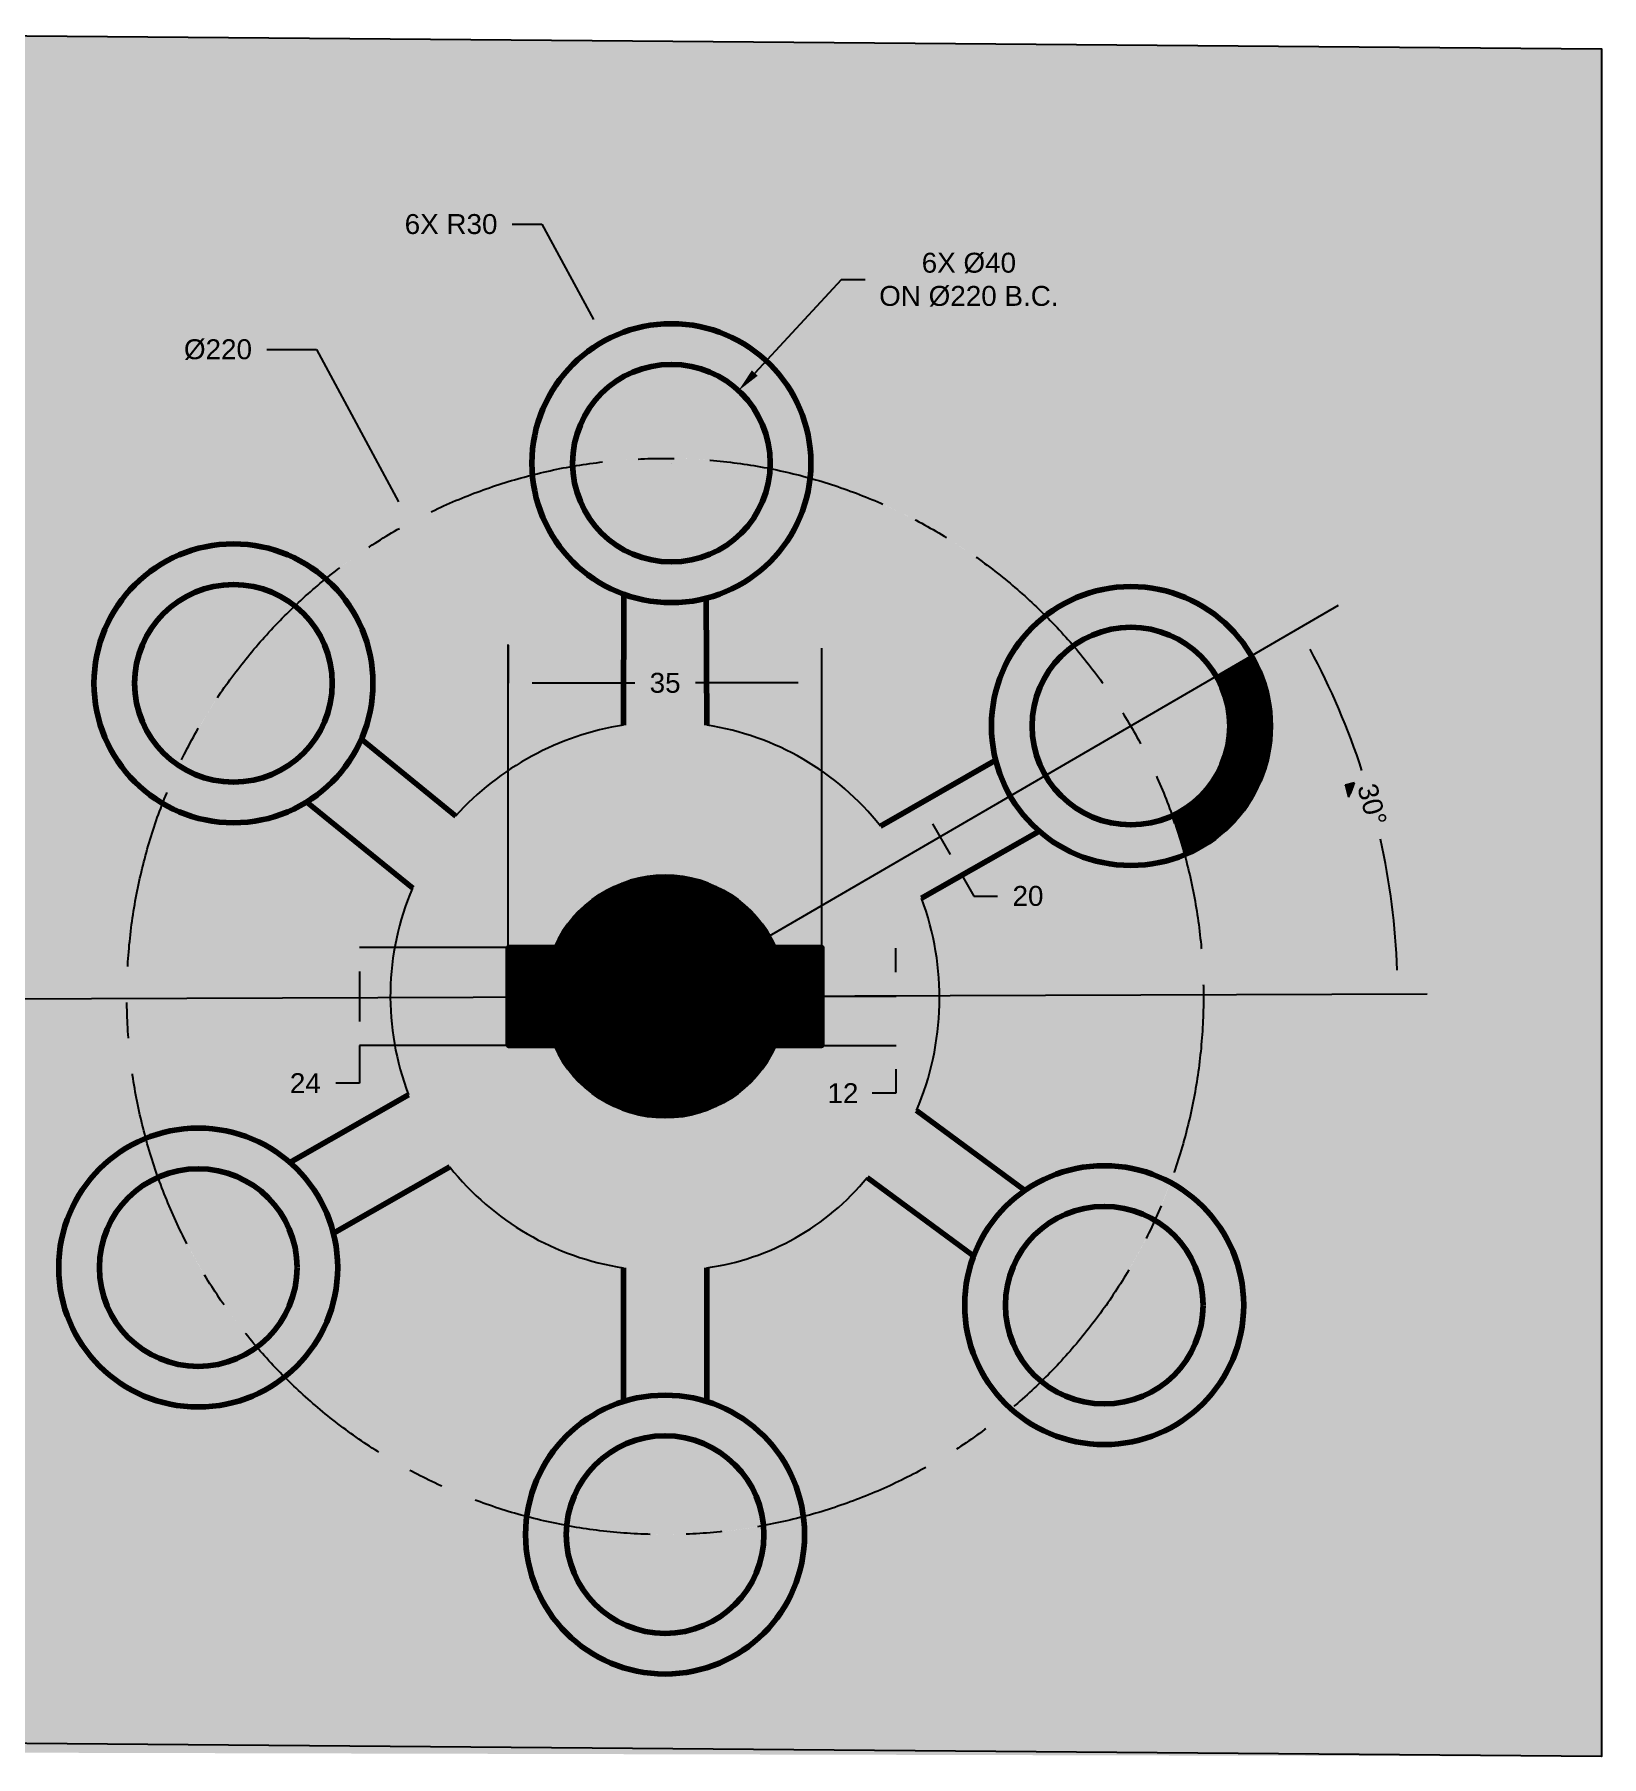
# Model space of a CAD drawing. Header units: millimetres. Extents: x -2117 to 13440, y -1591 to 7255.
# Drawn here: x 4439 to 6406, y 556 to 2718 of the extents above; entities that cross this region are included whole.
import ezdxf

# ---------------------------------------------------------------- set-up
doc = ezdxf.new("R2010")
doc.units = ezdxf.units.MM
doc.header["$LTSCALE"] = 90
doc.header["$MEASUREMENT"] = 0
doc.linetypes.add('CENTER', pattern=[2, 1.25, -0.25, 0.25, -0.25])
doc.styles.get("Standard").update_dxf_attribs({"font": 'arial.ttf'})
doc.dimstyles.get("Standard").update_dxf_attribs({"dimtxt": 25, "dimasz": 30, "dimexe": 0.18, "dimexo": 1, "dimgap": 20, "dimtad": 0, "dimtoh": 1, "dimdec": 3, "dimdsep": 46, "dimtxsty": 'Standard', "dimcen": 0.09, "dimadec": 0, "dimazin": 0, "dimtfac": 1, "dimtdec": 3, "dimtofl": 0, "dimtmove": 0, "dimatfit": 3, "dimfxl": 1, "dimtolj": 1, "dimtzin": 0, "dimarcsym": 0})
pattern_1 = [(45, (-338.3843075290788, 180.086569005809), (-0.08838834764831845, 0.08838834764831845), [])]

# ---------------------------------------------------------------- blocks, each defined once
blk = doc.blocks.new('*D33')
at = {"color": 0, "linetype": 'ByBlock', "lineweight": -2, "transparency": 16777216}
for p, q in [((5590.060410740794, 1775.547705005554), (5551.0691701784, 1753.329748331685)), ((5566.078096056113, 1727.353517966266), (5588.067283916568, 1688.763753559756)), ((5641.754666209857, 1684.827249462554), (5602.763425647462, 1662.609292788685)), ((5602.919817720872, 1662.698407991511), (5617.772351525176, 1636.633062423266)), ((5617.772351525176, 1636.633062423266), (5647.772351525176, 1636.633062423266))]:
    blk.add_line(p, q, dxfattribs=at)
at = {"color": 0, "linetype": 'ByBlock', "transparency": 16777216}
for points in [[(5570.422320317488, 1729.828940266983), (5561.73387179474, 1724.878095665549), (5551.22556225181, 1753.418863534511)], [(5592.411508177943, 1691.239175860473), (5583.723059655194, 1686.288331259038), (5602.919817720872, 1662.698407991511)]]:
    blk.add_solid(points, dxfattribs=at)
at = {"layer": 'Defpoints', "color": 0, "linetype": 'ByBlock', "transparency": 16777216}
for p in [(5590.929255593069, 1776.042789465697), (5642.623511062131, 1685.322333922697), (5602.919817720872, 1662.698407991511)]:
    blk.add_point(p, dxfattribs=at)
at = {"color": 0, "linetype": 'ByBlock', "lineweight": 211, "transparency": 16777216, "insert": (5685.848749888068, 1636.633062423266), "char_height": 25, "attachment_point": 5}
blk.add_mtext('\\A1;20', dxfattribs=at)
blk = doc.blocks.new('*D34')
at = {"color": 0, "linetype": 'ByBlock', "lineweight": -2, "ltscale": 98, "transparency": 16777216}
for p, q in [((5033.596661648839, 1951.572863481646), (5033.596661648839, 1903.962601711253)), ((5063.596661648839, 1904.142601711254), (5192.469757492951, 1904.142601711254)), ((5397.325118002822, 1904.142601711254), (5268.452022158709, 1904.142601711254)), ((5427.325118002822, 1891.082207631447), (5427.325118002822, 1904.322601711254))]:
    blk.add_line(p, q, dxfattribs=at)
at = {"color": 0, "linetype": 'ByBlock', "ltscale": 98, "transparency": 16777216}
for points in [[(5063.596661648839, 1909.142601711254), (5063.596661648839, 1899.142601711254), (5033.596661648839, 1904.142601711254)], [(5397.325118002822, 1909.142601711254), (5397.325118002822, 1899.142601711254), (5427.325118002822, 1904.142601711254)]]:
    blk.add_solid(points, dxfattribs=at)
at = {"layer": 'Defpoints', "color": 0, "linetype": 'ByBlock', "ltscale": 98, "transparency": 16777216}
for p in [(5033.596661648839, 1952.572863481646), (5427.325118002822, 1904.142601711254), (5427.325118002822, 1890.082207631447)]:
    blk.add_point(p, dxfattribs=at)
at = {"color": 0, "linetype": 'ByBlock', "ltscale": 98, "transparency": 16777216, "insert": (5230.46088982583, 1904.142601711254), "char_height": 25, "attachment_point": 5}
blk.add_mtext('\\A1;35', dxfattribs=at)
blk = doc.blocks.new('*D35')
at = {"color": 0, "linetype": 'ByBlock', "lineweight": -2, "ltscale": 98, "transparency": 16777216}
for p, q in [((5520.208046230015, 1541.153609388154), (5520.208046230015, 1571.153609388154)), ((5428.538347854435, 1511.153609388154), (5520.388046230015, 1511.153609388154)), ((5428.325118002824, 1449.167056485718), (5520.388046230015, 1449.167056485718)), ((5520.208046230015, 1419.167056485718), (5520.208046230015, 1389.167056485718)), ((5520.208046230015, 1389.167056485718), (5490.208046230015, 1389.167056485718))]:
    blk.add_line(p, q, dxfattribs=at)
at = {"color": 0, "linetype": 'ByBlock', "ltscale": 98, "transparency": 16777216}
for points in [[(5515.208046230015, 1541.153609388154), (5525.208046230015, 1541.153609388154), (5520.208046230015, 1511.153609388154)], [(5515.208046230015, 1419.167056485718), (5525.208046230015, 1419.167056485718), (5520.208046230015, 1449.167056485718)]]:
    blk.add_solid(points, dxfattribs=at)
at = {"layer": 'Defpoints', "color": 0, "linetype": 'ByBlock', "ltscale": 98, "transparency": 16777216}
for p in [(5427.538347854435, 1511.153609388154), (5427.325118002824, 1449.167056485718), (5520.208046230015, 1449.167056485718)]:
    blk.add_point(p, dxfattribs=at)
at = {"color": 0, "linetype": 'ByBlock', "ltscale": 98, "transparency": 16777216, "insert": (5453.606750186357, 1389.167056485717), "char_height": 25, "attachment_point": 5}
blk.add_mtext('\\A1;12', dxfattribs=at)
blk = doc.blocks.new('*D36')
at = {"color": 0, "linetype": 'ByBlock', "lineweight": -2, "ltscale": 98, "transparency": 16777216}
for p, q in [((5032.59666164884, 1571.938112447911), (4846.872697649375, 1571.938112447911)), ((4847.052697649376, 1541.938112447911), (4847.052697649376, 1479.167056485718)), ((5032.59666164884, 1449.167056485718), (4846.872697649375, 1449.167056485718)), ((4847.052697649376, 1449.167056485718), (4847.052697649376, 1401.718216103725)), ((4847.052697649376, 1401.718216103725), (4817.052697649376, 1401.718216103725))]:
    blk.add_line(p, q, dxfattribs=at)
at = {"color": 0, "linetype": 'ByBlock', "ltscale": 98, "transparency": 16777216}
for points in [[(4842.052697649376, 1541.938112447911), (4852.052697649376, 1541.938112447911), (4847.052697649376, 1571.938112447911)], [(4842.052697649376, 1479.167056485718), (4852.052697649376, 1479.167056485718), (4847.052697649376, 1449.167056485718)]]:
    blk.add_solid(points, dxfattribs=at)
at = {"layer": 'Defpoints', "color": 0, "linetype": 'ByBlock', "ltscale": 98, "transparency": 16777216}
for p in [(5033.59666164884, 1571.938112447911), (4847.052697649376, 1449.167056485718), (5033.59666164884, 1449.167056485718)]:
    blk.add_point(p, dxfattribs=at)
at = {"color": 0, "linetype": 'ByBlock', "ltscale": 98, "transparency": 16777216, "insert": (4778.984825889484, 1401.718216103723), "char_height": 25, "attachment_point": 5}
blk.add_mtext('\\A1;24', dxfattribs=at)
blk = doc.blocks.new('*D37')
at = {"color": 0, "lineweight": -2, "ltscale": 2, "transparency": 16777216}
for p, q in [((4730.524942905109, 2322.586583444111), (4792.943087516296, 2322.586583444111)), ((4792.943087516296, 2322.586583444111), (4895.856464547719, 2131.618413639925)), ((5230.460889825825, 1510.552584466829), (5230.640889825825, 1510.552584466829)), ((5230.550889825825, 1510.462584466829), (5230.550889825826, 1510.64258446683))]:
    blk.add_line(p, q, dxfattribs=at)
at = {"color": 0, "ltscale": 2, "transparency": 16777216}
blk.add_solid([(4900.258008121177, 2133.990419999729), (4891.45492097426, 2129.246407280122), (4910.08850270654, 2105.209152199176)], dxfattribs=at)
at = {"layer": 'Defpoints', "color": 0, "ltscale": 2, "transparency": 16777216}
for p in [(4910.08850270654, 2105.209152199176), (5230.550889825825, 1510.552584466829)]:
    blk.add_point(p, dxfattribs=at)
at = {"color": 0, "ltscale": 2, "transparency": 16777216, "insert": (4669.349977011521, 2322.586583444111), "char_height": 25, "attachment_point": 5}
blk.add_mtext('\\A1;%%C220', dxfattribs=at)
blk = doc.blocks.new('*D38')
at = {"color": 0, "lineweight": -2, "ltscale": 88, "transparency": 16777216}
for p, q in [((5038.625573024242, 2480.035273152185), (5075.822025957393, 2480.035273152185)), ((5075.822025957393, 2480.035273152185), (5140.700869234727, 2360.317600685109)), ((5238.30994580558, 2180.038399355218), (5238.489945805581, 2180.038399355218)), ((5238.399945805581, 2179.948399355217), (5238.399945805581, 2180.128399355218))]:
    blk.add_line(p, q, dxfattribs=at)
at = {"color": 0, "ltscale": 88, "transparency": 16777216}
blk.add_solid([(5145.096840410787, 2362.699918342193), (5136.304898058667, 2357.935283028026), (5154.994775177229, 2333.941773628751)], dxfattribs=at)
at = {"layer": 'Defpoints', "color": 0, "ltscale": 88, "transparency": 16777216}
for p in [(5154.994775177229, 2333.941773628751), (5238.39994580558, 2180.038399355217)]:
    blk.add_point(p, dxfattribs=at)
at = {"color": 0, "ltscale": 88, "transparency": 16777216, "insert": (4961.872503447163, 2480.035273152185), "char_height": 25, "attachment_point": 5}
blk.add_mtext('\\A1;6X R30', dxfattribs=at)
blk = doc.blocks.new('*D39')
at = {"color": 0, "lineweight": -2, "ltscale": 88, "transparency": 16777216}
for p, q in [((5451.470472330694, 2410.376588062887), (5342.992006154328, 2293.106809739486)), ((5481.470472330695, 2410.376588062888), (5451.470472330694, 2410.376588062887)), ((5238.309945805579, 2180.038399355217), (5238.489945805581, 2180.038399355218)), ((5238.399945805581, 2179.948399355217), (5238.399945805581, 2180.128399355217))]:
    blk.add_line(p, q, dxfattribs=at)
at = {"color": 0, "ltscale": 88, "transparency": 16777216}
blk.add_solid([(5339.321570136373, 2296.502085786894), (5346.662442172283, 2289.711533692079), (5322.620349869882, 2271.084193631757)], dxfattribs=at)
at = {"layer": 'Defpoints', "color": 0, "ltscale": 88, "transparency": 16777216}
for p in [(5322.620349869882, 2271.084193631757), (5238.399945805581, 2180.038399355218)]:
    blk.add_point(p, dxfattribs=at)
at = {"color": 0, "ltscale": 88, "transparency": 16777216, "insert": (5611.685342726329, 2410.376588062887), "char_height": 25, "attachment_point": 5}
blk.add_mtext('\\A1;6X %%C40\\PON %%C220 B.C.', dxfattribs=at)
blk = doc.blocks.new('*D40')
at = {"color": 0, "lineweight": -2, "ltscale": 88, "transparency": 16777216}
for start, end in [(17.96746448311339, 28.31291568011937), (2.070912082644288, 12.41636327965028)]:
    blk.add_arc((5230.550889825825, 1510.462584466829), 919.2630756365567, start, end, dxfattribs=at)
at = {"color": 0, "ltscale": 88, "transparency": 16777216}
for points in [[(6035.480377501889, 1944.013867742291), (6044.20551867116, 1948.899756768486), (6025.185281007941, 1972.632235763202)], [(6154.212582927248, 1543.7805344987), (6144.214548232493, 1543.582286566861), (6149.808309375389, 1513.687306448517)]]:
    blk.add_solid(points, dxfattribs=at)
at = {"layer": 'Defpoints', "color": 0, "ltscale": 88, "transparency": 16777216}
for p in [(6075.428784078662, 2001.854507731017), (6135.299945709458, 1673.170138398591), (6186.613365364549, 1513.816417261833), (4274.4884142871, 1507.108751671824), (5230.550889825825, 1510.462584466829)]:
    blk.add_point(p, dxfattribs=at)
at = {"color": 0, "ltscale": 88, "transparency": 16777216, "insert": (6117.688926863576, 1751.358216369088), "char_height": 25, "attachment_point": 5, "rotation": 285.1919138813818}
blk.add_mtext('\\A1;30°', dxfattribs=at)

msp = doc.modelspace()

# ---------------------------------------------------------------- hatches: boundary and pattern name
at = {"ltscale": 88}
h = msp.add_hatch(dxfattribs=at)
h.set_pattern_fill('ANSI31')
h.set_pattern_definition(pattern_1)
h.paths.add_polyline_path([(4226.256727662512, 2718.225728520574), (4226.256727662512, 574.3202571275981), (6405.642215748889, 556.4130036242843), (6405.642215748889, 2700.31847501726)])
h.paths.add_polyline_path([(5413.450427382534, 2180.038399355218, -0.02708186938420579), (5412.42483742053, 2161.117294769907, -0.1287541126527184), (5707.923180723718, 1988.494286966523, -0.6232225882263537), (5990.090334667461, 1850.043250128986, -0.3030106807688732), (5882.227785014607, 1688.400270373952, -0.06670367660401251), (5906.060012714191, 1510.552584466829, -0.08840538088840501), (5864.476944737447, 1277.206635263513, -0.2759451078889208), (5956.55508593475, 1123.069482596653, -0.6490565489168858), (5664.50152896183, 992.8659824585661, -0.1099136323687757), (5404.038780871942, 857.7015089788742, -0.03246173711817422), (5405.511371402784, 835.0434675739416, -1), (5055.410408248877, 835.0434675739416, -0.03252842388150898), (5056.889042532509, 857.7477607253973, -0.1320804156536025), (4752.948520501664, 1032.840796961687, -0.6264784821636916), (4469.489278890467, 1170.282464035981, -0.3056421512963589), (4578.912135885116, 1332.565198767704, -0.06675750925416817), (4555.041766937459, 1510.552584466829, -0.09196226553565241), (4599.981005462661, 1752.821435208386, -0.2656528140237448), (4513.752501822312, 1903.663496105712, -0.6459424965643314), (4804.658825772515, 2034.88885527195, -0.1086771447646263), (5063.979286539543, 2165.202472639161, -0.02121669948560816), (5063.349464228627, 2180.038399355218, -1)], flags=16)
h.paths.add_polyline_path([(5362.425802449261, 2180.038399355218, -1), (5114.3740891619, 2180.038399355218, -1)], flags=0)
h.paths.add_polyline_path([(5707.670169350187, 1787.961335454079, -0.1318158828785517), (5691.013996446827, 1850.043250128986, -1), (5939.065709734188, 1850.043250128986, -0.7670718623539647), (5707.670169350187, 1787.961335454079), (5427.325118002822, 1624.909023520878), (5427.325118002822, 1571.93811244791), (5427.325118002822, 1449.167056485718), (5367.325118002811, 1449.167056485718, -0.6474626218934533), (5093.596661648849, 1449.167056485718), (5033.596661648839, 1449.167056485718), (5033.596661648839, 1571.93811244791), (5093.596661648837, 1571.93811244791, -0.6110451725371496), (5360.186525742882, 1585.860348913244)], flags=0)
h.paths.add_polyline_path([(4812.828840042946, 1903.663496105712, -1), (4564.777126755585, 1903.663496105712, -1)], flags=0)
h.paths.add_polyline_path([(5905.530461001477, 1123.069482596653, -1), (5657.478747714116, 1123.069482596653, -1)], flags=0)
h.paths.add_polyline_path([(4768.565617111101, 1170.282464035981, -1), (4520.51390382374, 1170.282464035981, -1)], flags=0)
h.paths.add_polyline_path([(5354.486746469511, 835.0434675739416, -1), (5106.43503318215, 835.0434675739416, -1)], flags=0)
h.paths.add_polyline_path([(5660.499159165011, 1610.695136093116), (5711.846362439227, 1610.695136093116), (5711.846362439227, 1662.212871427359), (5660.499159165011, 1662.212871427359)], flags=8)
h.paths.add_polyline_path([(5204.753181776717, 1878.213201984105), (5256.100385050932, 1878.213201984105), (5256.100385050932, 1929.730937318348), (5204.753181776717, 1929.730937318348)], flags=8)
h.paths.add_polyline_path([(5426.952589204092, 1363.015965080532), (5478.299792478308, 1363.015965080532), (5478.299792478308, 1414.533700414775), (5426.952589204092, 1414.533700414775)], flags=8)
h.paths.add_polyline_path([(4753.643761769428, 1375.567124698539), (4804.990965043644, 1375.567124698539), (4804.990965043644, 1427.084860032782), (4753.643761769428, 1427.084860032782)], flags=8)
h.paths.add_polyline_path([(4620.509595019707, 2296.938561616007), (4718.446157093377, 2296.938561616007), (4718.446157093377, 2348.456296950249), (4620.509595019707, 2348.456296950249)], flags=24)
h.paths.add_polyline_path([(4897.556337007873, 2454.105873425036), (5026.546787212511, 2454.105873425036), (5026.546787212511, 2505.623608759279), (4897.556337007873, 2505.623608759279)], flags=24)
h.paths.add_polyline_path([(5493.532204936424, 2363.434796339376), (5731.185683790449, 2363.434796339376), (5731.185683790449, 2457.540071464433), (5493.532204936424, 2457.540071464433)], flags=24)
h.paths.add_polyline_path([(6084.219554981953, 1775.667553500354), (6101.335225652108, 1712.636263306322), (6151.052595802544, 1726.136639571215), (6133.936925132388, 1789.167929765246)], flags=24)
h = msp.add_hatch(dxfattribs=at)
h.set_pattern_fill('ANSI31')
h.set_pattern_definition([(45, (-222.6037214541429, 167.5106202670031), (-0.08838834764831845, 0.08838834764831845), [])])
h.paths.add_polyline_path([(4226.256727662512, 2705.649779781768), (4226.256727662512, 561.7443083887922), (6405.642215748889, 556.4130036242841), (6405.642215748889, 2700.31847501726)])
edge = h.paths.add_edge_path(flags=16)
edge.add_arc((5354.180531880518, 2167.462450616418), 175.0504815769518, 353.79480945469254, 359.99999999999807, ccw=False)
edge.add_arc((5346.331475900759, 1497.976635728023), 675.5091228883662, 45.03415094717627, 74.38096389255747, ccw=False)
edge.add_arc((5930.820439165444, 1837.46730139018), 175.050481576954, 0, 127.7283709673352, ccw=False)
edge.add_arc((5930.820439165444, 1837.46730139018), 175.0504815769536, 292.57052381788844, 359.99999999999994, ccw=False)
edge.add_arc((5346.331475900762, 1497.976635728023), 675.5091228883648, 0, 15.264743838047082, ccw=False)
edge.add_arc((5346.331475900761, 1497.976635728024), 675.5091228883657, 339.7915164241227, 359.99999999999994, ccw=False)
edge.add_arc((5897.285190432733, 1110.493533857847), 175.0504815769535, 0, 61.706330170724016, ccw=False)
edge.add_arc((5897.285190432733, 1110.493533857848), 175.0504815769536, 228.0565974630708, 359.99999999999955, ccw=False)
edge.add_arc((5346.331475900762, 1497.976635728025), 675.5091228883664, 284.88177479379686, 309.97141120967154, ccw=False)
edge.add_arc((5346.241475900765, 822.4675188351342), 175.0504815769546, 5.115907697472721e-13, 7.437070557128493, ccw=False)
edge.add_arc((5346.241475900766, 822.4675188351357), 175.0504815769536, -180, 0, ccw=False)
edge.add_arc((5346.241475900767, 822.4675188351191), 175.0504815769546, 172.5476620837848, 179.9999999999946, ccw=False)
edge.add_arc((5346.33147590076, 1497.976635728025), 675.5091228883665, 225.006562448489, 255.1029578471214, ccw=False)
edge.add_arc((4760.320346542357, 1157.706515297175), 175.0504815769532, 179.9999999999999, 308.2650334293339, ccw=False)
edge.add_arc((4760.320346542358, 1157.706515297172), 175.0504815769546, 112.01855569667379, 179.9999999999991, ccw=False)
edge.add_arc((5346.33147590076, 1497.976635728024), 675.5091228883648, 180.0000000000001, 195.2770266775193, ccw=False)
edge.add_arc((5346.331475900761, 1497.976635728023), 675.5091228883657, 158.9829157827402, 180, ccw=False)
edge.add_arc((4804.583569474202, 1891.087547366905), 175.0504815769536, 179.9999999999999, 239.50868234885968, ccw=False)
edge.add_arc((4804.583569474202, 1891.087547366905), 175.0504815769536, 48.5594584598324, 179.9999999999999, ccw=False)
edge.add_arc((5346.331475900762, 1497.976635728023), 675.5091228883662, 104.27562548519461, 129.085225025952, ccw=False)
edge.add_arc((5354.180531880517, 2167.462450616412), 175.0504815769546, 180.0000000000001, 184.8617799230576, ccw=False)
edge.add_arc((5354.180531880516, 2167.462450616412), 175.0504815769536, 0, 180, ccw=False)
edge = h.paths.add_edge_path(flags=0)
edge.add_arc((5354.180531880516, 2167.462450616412), 124.0258566436805, 0, 360)
edge = h.paths.add_edge_path(flags=0)
edge.add_arc((5930.820439165444, 1837.467301390179), 124.0258566436805, 179.9999999999996, 209.9803990483005, ccw=False)
edge.add_arc((5930.820439165444, 1837.46730139018), 124.0258566436805, 0, 180, ccw=False)
edge.add_arc((5930.820439165444, 1837.46730139018), 124.0258566436805, -150.01960095169932, 1.1368683772161603e-13, ccw=False)
edge.add_line((5823.389688177842, 1775.491121623766), (5543.105704077758, 1612.474969092997))
edge.add_line((5543.105704077758, 1612.474969092997), (5543.105704077758, 1559.362163709104))
edge.add_line((5543.105704077758, 1559.362163709104), (5543.105704077758, 1436.591107746912))
edge.add_line((5543.105704077758, 1436.591107746912), (5483.105704077747, 1436.591107746912))
edge.add_arc((5346.241475900766, 1497.976635728021), 150.0000000000004, 204.1569041253859, 335.84309587461416, ccw=False)
edge.add_line((5209.377247723785, 1436.591107746912), (5149.377247723774, 1436.591107746912))
edge.add_line((5149.377247723774, 1436.591107746912), (5149.377247723774, 1559.362163709104))
edge.add_line((5149.377247723774, 1559.362163709104), (5209.377247723774, 1559.362163709104))
edge.add_arc((5346.241475900766, 1497.976635728021), 150, 30.182739002368123, 155.8430958746247, ccw=False)
edge.add_line((5475.905421372462, 1573.390568424261), (5823.389688177842, 1775.491121623766))
edge = h.paths.add_edge_path(flags=0)
edge.add_arc((4804.583569474202, 1891.087547366906), 124.0258566436805, 0, 360)
edge = h.paths.add_edge_path(flags=0)
edge.add_arc((4760.320346542357, 1157.706515297175), 124.0258566436805, 0, 360)
edge = h.paths.add_edge_path(flags=0)
edge.add_arc((5897.285190432733, 1110.493533857847), 124.0258566436805, 0, 360)
edge = h.paths.add_edge_path(flags=0)
edge.add_arc((5346.241475900766, 822.4675188351357), 124.0258566436805, 0, 360)
edge = h.paths.add_edge_path(flags=0)
edge.add_arc((5346.33147590076, 1497.976635728025), 675.5091228883641, 78.75903318990143, 99.89755618785053)
edge.add_arc((5354.180531880516, 2167.462450616422), 124.0258566436813, 181.8622950355973, 356.7942943421546)
h = msp.add_hatch(dxfattribs=at)
h.set_pattern_fill('ANSI31')
h.set_pattern_definition(pattern_1)
h.paths.add_polyline_path([(5427.325118002822, 1511.007789359321), (5033.596661648839, 1509.62660408845), (5033.596661648839, 1449.167056485718), (5093.596661648849, 1449.167056485718, 0.6474626218934526), (5367.325118002811, 1449.167056485718), (5427.325118002822, 1449.167056485718)], flags=0)
h.paths.add_polyline_path([(5360.124835297526, 1585.966517163067, 0.6107641460022217), (5093.596661648839, 1571.93811244791), (5033.596661648839, 1571.93811244791), (5033.596661648839, 1509.62660408845), (5230.053716938985, 1510.315768376036)], flags=16)
h.paths.add_polyline_path([(5427.325118002822, 1571.93811244791), (5367.325118002822, 1571.93811244791, 0.02629872511542621), (5360.124835297526, 1585.966517163067), (5230.053716938985, 1510.315768376036), (5427.325118002822, 1511.007789359321)], flags=0)
h.paths.add_polyline_path([(5882.227785014607, 1688.400270373952, -0.5349068350075616), (5639.989371513554, 1850.043250128986, -0.2321169102170633), (5707.923180723717, 1988.494286966523, 0.6679631196303386), (4555.041766937459, 1510.552584466829, 1), (5906.060012714191, 1510.552584466829, 0.06670367660401247)])
h.paths.add_polyline_path([(5427.325118002822, 1571.93811244791), (5427.325118002822, 1449.167056485718), (5367.325118002811, 1449.167056485718, -0.6474626218934528), (5093.596661648849, 1449.167056485718), (5033.596661648839, 1449.167056485718), (5033.596661648839, 1571.93811244791), (5093.596661648839, 1571.93811244791, -0.6474626218935828), (5367.325118002822, 1571.93811244791)], flags=16)
h.paths.add_polyline_path([(5814.455993309726, 1850.210361105114), (5707.609102102906, 1788.067070362572, 0.3874221157055437), (5866.847053201887, 1737.35595211888, 0.0461457043720792)], flags=17)
h.paths.add_polyline_path([(5922.030190527388, 1912.776660775477, 0.4411752432300544), (5742.826386194937, 1950.877908432176, -0.0458210031036113), (5814.455993309726, 1850.210361105114)], flags=17)
h.paths.add_polyline_path([(5922.030190527388, 1912.776660775477), (5814.455993309726, 1850.210361105114, -0.04614570437207927), (5866.847053201887, 1737.35595211888, 0.2929402311568671), (5939.065709734188, 1850.043250128986, 0.1333622235945145)], flags=17)
h.paths.add_polyline_path([(5742.826386194938, 1950.877908432177, 0.241885659360955), (5691.013996446827, 1850.043250128986, 0.1315654909241613), (5707.609102102906, 1788.067070362572), (5814.455993309726, 1850.210361105114, 0.04582100310361144)], flags=17)
h.paths.add_polyline_path([(5427.325118002822, 1511.007789359321), (5230.053716938985, 1510.315768376036), (5033.596661648839, 1509.62660408845), (5033.596661648839, 1449.167056485718), (5093.596661648849, 1449.167056485718, 0.6474626218934528), (5367.325118002811, 1449.167056485718), (5427.325118002822, 1449.167056485718)], flags=0)
h.paths.add_polyline_path([(5905.530461001477, 1123.069482596653, 0.2645030721234461), (5844.894947868161, 1229.671909707094, -0.09231355856938506), (5702.61520484133, 1027.367467152201, 0.6340046709702643)], flags=17)
h.paths.add_polyline_path([(5956.55508593475, 1123.069482596653, 0.2759451078889208), (5864.476944737447, 1277.206635263513, -0.01903334252229668), (5844.894947868162, 1229.671909707094, -0.2645030721234455), (5905.530461001477, 1123.069482596653, -0.6340046709702626), (5702.615204841331, 1027.367467152201, -0.01903334252229674), (5664.50152896183, 992.8659824585654, 0.6490565489168909)])
h.paths.add_polyline_path([(5405.511371402784, 835.0434675739416, 0.03246173711817377), (5404.038780871942, 857.7015089788739, -0.01900398838400884), (5353.964538669895, 846.4128052152005, -0.02295352128340636), (5354.486746469511, 835.0434675739416, -1), (5106.43503318215, 835.0434675739416, -0.02302017290423975), (5106.960274904688, 846.4457142954504, -0.01900398838400963), (5056.889042532509, 857.747760725397, 0.03252842388150861), (5055.410408248877, 835.0434675739416, 1)])
h.paths.add_polyline_path([(5354.486746469511, 835.0434675739416, 0.02295352128340641), (5353.964538669894, 846.4128052152005, -0.09219105782082525), (5106.960274904686, 846.4457142954507, 0.02302017290424005), (5106.43503318215, 835.0434675739416, 1)], flags=17)
h.paths.add_polyline_path([(4594.283057033876, 1283.669751137277, 0.2966673728613045), (4520.51390382374, 1170.282464035981, 0.615079050977122), (4718.102814375792, 1070.428119033508, -0.09203125287639694)], flags=17)
h.paths.add_polyline_path([(4752.948520501664, 1032.840796961688, -0.01897569358307494), (4718.102814375792, 1070.428119033508, -0.6150790509771237), (4520.51390382374, 1170.282464035981, -0.2966673728613055), (4594.283057033876, 1283.669751137277, -0.01897569358307523), (4578.912135885115, 1332.565198767706, 0.3056421512963606), (4469.489278890467, 1170.282464035981, 0.6264784821636892)])
h.paths.add_polyline_path([(4765.867991524144, 2000.840641767186, 0.6273942519832073), (4564.777126755585, 1903.663496105712, 0.251571556449993), (4620.319351069214, 1800.259409053597, -0.09250266980053175)], flags=17)
h.paths.add_polyline_path([(4564.777126755585, 1903.663496105712, -0.6273942519832109), (4765.867991524144, 2000.840641767186, -0.01910888036484532), (4804.658825772515, 2034.88885527195, 0.645942496564332), (4513.752501822312, 1903.663496105712, 0.2656528140237441), (4599.981005462661, 1752.821435208386, -0.01910888036484527), (4620.319351069214, 1800.259409053597, -0.2515715564499933)])
h.paths.add_polyline_path([(5114.3740891619, 2180.038399355218, 0.008125973853189144), (5114.439597368678, 2176.007874376932, -0.09249664946376786), (5362.231726836599, 2173.102757864701, 0.01398844194083322), (5362.425802449261, 2180.038399355218, 1)], flags=17)
h.paths.add_polyline_path([(5362.425802449261, 2180.038399355218, -0.01398844194083367), (5362.231726836599, 2173.102757864701, -0.01910525506211776), (5412.424837420531, 2161.117294769906, 0.02708186938420673), (5413.450427382534, 2180.038399355218, 1), (5063.349464228627, 2180.038399355218, 0.02121669948560904), (5063.979286539543, 2165.20247263916, -0.01910525506211795), (5114.439597368678, 2176.007874376932, -0.008125973853189345), (5114.3740891619, 2180.038399355218, -1)])
h.paths.add_polyline_path([(5990.090334667461, 1850.043250128986, 0.1331003100343229), (5966.137413298229, 1938.429891651319), (5922.030190527388, 1912.776660775477, -0.1333622235945151), (5939.065709734188, 1850.043250128986, -0.2929402311568673), (5866.847053201887, 1737.35595211888, -0.01899807298105692), (5882.227785014607, 1688.400270373952, 0.3030106807688735)], flags=17)
h.paths.add_polyline_path([(5707.923180723717, 1988.494286966523, -0.01899807298105692), (5742.826386194937, 1950.877908432176, -0.4411752432300551), (5922.030190527388, 1912.776660775477, -0.1333622235945147), (5939.065709734188, 1850.043250128986, -0.2929402311568665), (5866.847053201887, 1737.35595211888, -0.01899807298105701), (5882.227785014607, 1688.400270373952, 0.3030106807688735), (5990.090334667461, 1850.043250128986, 0.6232225882263537)])
h.paths.add_polyline_path([(5742.826386194937, 1950.877908432176, 0.018998072981057), (5707.923180723717, 1988.494286966523, 0.2321169102170634), (5639.989371513554, 1850.043250128986, 0.1318272998399675), (5663.501879332065, 1762.413839486731), (5707.609102102906, 1788.067070362572, -0.131565490924161), (5691.013996446827, 1850.043250128986, -0.2418856593609531)], flags=17)
h.paths.add_polyline_path([(5866.847053201887, 1737.35595211888, -0.3874221157055432), (5707.609102102906, 1788.067070362572), (5663.501879332065, 1762.413839486731, 0.3765285056967028), (5882.227785014606, 1688.400270373952, 0.01899807298105701)], flags=17)
h = msp.add_hatch(dxfattribs=at)
h.set_pattern_fill('ANSI31')
h.set_pattern_definition(pattern_1)
h.paths.add_polyline_path([(5882.227785014607, 1688.400270373952, 0.3030106807688732), (5990.090334667461, 1850.043250128986, 0.1329235869277802), (5966.198770502718, 1938.324917461972), (5922.091685001608, 1912.67166541052, -0.133112601623317), (5939.065709734188, 1850.043250128986, -0.292940231156867), (5866.847053201888, 1737.35595211888, -0.01899807298105687)])
h = msp.add_hatch(dxfattribs=at)
h.set_pattern_fill('ANSI31')
h.set_pattern_definition(pattern_1)
h.paths.add_polyline_path([(5966.198770502718, 1938.324917461972), (5922.091685001608, 1912.67166541052, -0.133112601623317), (5939.065709734188, 1850.043250128986, -0.2929402311568681), (5866.847053201888, 1737.355952118879, -0.01899807298105655), (5882.227785014607, 1688.400270373952, 0.3030106807688734), (5990.090334667461, 1850.043250128986, 0.1329235869277802)])
h = msp.add_hatch(dxfattribs=at)
h.set_pattern_fill('ANSI31')
h.set_pattern_definition(pattern_1)
h.paths.add_polyline_path([(6088.195530088196, 1761.013904054762, 0.03810076310378211), (6095.673506847547, 1778.745540816876), (6084.193054276893, 1775.646875138611)])
h = msp.add_hatch(dxfattribs=at)
h.set_pattern_fill('ANSI31')
h.set_pattern_definition(pattern_1)
h.paths.add_polyline_path([(5230.640889825825, 1510.552584466829), (5360.108793603419, 1585.994091915161, 0.6106911454610061), (5093.596661648839, 1571.93811244791), (5033.596661648839, 1571.93811244791), (5033.596661648839, 1496.644501215853), (5427.325118002822, 1498.025686486724), (5427.325118002822, 1511.00804419446)])
h = msp.add_hatch(dxfattribs=at)
h.set_pattern_fill('ANSI31')
h.set_pattern_definition(pattern_1)
h.paths.add_polyline_path([(5427.325118002822, 1571.93811244791), (5367.325118002822, 1571.93811244791), (5360.110247362619, 1585.994939026933), (5230.640889825825, 1510.552584466829), (5427.538856755623, 1511.008539147182)])
h.paths.add_polyline_path([(5427.325118002822, 1571.93811244791), (5367.325118002822, 1571.93811244791), (5360.110247362619, 1585.994939026933), (5230.640889825825, 1510.552584466829), (5427.325118002822, 1511.00804419446)], flags=17)
h = msp.add_hatch(dxfattribs=at)
h.set_pattern_fill('ANSI31')
h.set_pattern_definition(pattern_1)
h.paths.add_polyline_path([(5427.325118002822, 1571.93811244791), (5367.325118002822, 1571.93811244791), (5360.110247362619, 1585.994939026933), (5230.640889825825, 1510.552584466829), (5427.538856755623, 1511.008539147182)])
h = msp.add_hatch(dxfattribs=at)
h.set_pattern_fill('ANSI31')
h.set_pattern_definition(pattern_1)
h.paths.add_polyline_path([(5033.596661648839, 1509.771676114628), (5033.596661648839, 1449.167056485718), (5093.596661648849, 1449.167056485718, 0.6474626218934533), (5367.325118002811, 1449.167056485718), (5427.325118002822, 1449.167056485718), (5427.325118002822, 1511.152861385499)])

# ---------------------------------------------------------------- linework, layer by layer
at = {"color": 5, "linetype": 'ByBlock', "lineweight": 211}
for p, q in [((5178.253378147849, 1851.203106505663), (5178.486681127675, 2015.560218990895)), ((5282.66840150383, 1851.20310650566), (5282.044341465764, 2010.516017860087))]:
    msp.add_line(p, q, dxfattribs=at)
at = {"color": 18, "ltscale": 88, "true_color": 0x000000}
for p, q in [((5230.550889825825, 1510.462584466829), (6075.428784078662, 2001.854507731017)), ((5360.124835297526, 1585.966517163067), (5367.325118002822, 1571.93811244791)), ((5367.325118002822, 1571.93811244791), (5427.325118002822, 1571.93811244791)), ((5427.325118002822, 1571.93811244791), (5427.538856755623, 1511.008539147182)), ((4274.4884142871, 1507.108751671824), (6186.613365364549, 1513.816417261833))]:
    msp.add_line(p, q, dxfattribs=at)
at = {"color": 18, "linetype": 'ByBlock', "ltscale": 98, "true_color": 0x000000}
for p, q in [((5033.596661648839, 1571.93811244791), (5033.596661648839, 1952.572863481646)), ((5427.325118002822, 1571.93811244791), (5427.325118002822, 1947.886065455043))]:
    msp.add_line(p, q, dxfattribs=at)
at = {"color": 7, "ltscale": 88, "true_color": 0xffffff}
for p, q in [((6095.673506847546, 1778.745540816875), (6084.193054276893, 1775.646875138611)), ((6084.193054276893, 1775.646875138611), (6088.195530088196, 1761.013904054762))]:
    msp.add_line(p, q, dxfattribs=at)
msp.add_lwpolyline([(4226.256727662512, 2718.225728520574), (6405.642215748889, 2700.31847501726), (6405.642215748889, 556.4130036242841), (4226.256727662512, 574.3202571275979)], close=True, dxfattribs=at)
at = {"color": 5, "linetype": 'ByBlock', "lineweight": 211}
for points in [[(4849.859846391896, 1833.10671169052), (4967.869363374322, 1736.847422246568)], [(5500.586214589473, 1724.563592039509), (5646.839780118519, 1807.901678631636)], [(4913.70023427831, 1646.317124680939), (4780.706069130732, 1754.647717206735)], [(5698.534035587581, 1717.181223088636), (5552.280470058535, 1633.843136496509)], [(5093.596661648849, 1449.167056485718), (5033.596661648839, 1449.167056485718), (5033.596661648839, 1571.93811244791), (5093.596661648839, 1571.93811244791)], [(5367.325118002822, 1571.93811244791), (5427.325118002822, 1571.93811244791), (5427.325118002822, 1449.167056485718), (5367.325118002811, 1449.167056485718)], [(4759.53199782101, 1302.265252492428), (4908.641309593125, 1387.262032437145)], [(5545.858449446996, 1367.264508343238), (5681.319095464846, 1267.490669330484)], [(4960.335565062186, 1296.541576894145), (4814.225964678082, 1213.285524402671)], [(5616.209567222078, 1185.76608256437), (5483.935354113361, 1283.19294735659)], [(5178.253378147849, 1002.12741900171), (5178.253378147849, 1169.90206242799)], [(5282.66840150383, 1169.902062427993), (5282.66840150383, 1002.127419001704)]]:
    msp.add_lwpolyline(points, dxfattribs=at)
for centre, radius in [((5238.399945805581, 2180.038399355218), 175.0504815769537), ((5238.399945805581, 2180.038399355218), 124.0258566436809), ((4688.802983399266, 1903.663496105712), 175.0504815769537), ((4688.802983399266, 1903.663496105712), 124.0258566436809), ((5815.039853090508, 1850.043250128986), 175.0504815769537), ((5815.039853090508, 1850.043250128986), 124.0258566436809), ((4644.539760467421, 1170.282464035981), 175.0504815769537), ((5781.504604357797, 1123.069482596653), 175.0504815769537), ((4644.539760467421, 1170.282464035981), 124.0258566436809), ((5781.504604357797, 1123.069482596653), 124.0258566436809), ((5230.46088982583, 835.0434675739416), 175.0504815769537), ((5230.46088982583, 835.0434675739416), 124.0258566436809)]:
    msp.add_circle(centre, radius, dxfattribs=at)
at = {"color": 18, "linetype": 'CENTER', "ltscale": 2, "true_color": 0x000000}
msp.add_circle((5230.550889825825, 1510.552584466829), 675.5091228883655, dxfattribs=at)
at = {"color": 5, "linetype": 'ByBlock', "lineweight": -2}
for centre, radius, start, end in [((5234.387725287715, 1496.14324671132), 359.4698443068582, 98.9840038044706, 137.9331773675177), ((5230.46088982583, 1510.552584466826), 344.6279188355729, 38.38857511567603, 81.28674477275952), ((5229.213043950488, 1510.936488704366), 343.6009429583688, 156.7730647215762, 201.0962847890943), ((5216.575919734015, 1508.563768235846), 358.3189434294244, 336.7752225032182, 20.46473988214167), ((5230.46088982583, 1510.552584466826), 344.6279188355729, 218.3885751156756, 261.2867447727626), ((5238.933897199899, 1483.024480333141), 316.1619133631953, 277.9511903662131, 320.7981433379131)]:
    msp.add_arc(centre, radius, start, end, dxfattribs=at)
at = {"color": 7, "ltscale": 88, "true_color": 0xffffff}
for centre, radius, start, end in [((5975.756423415249, 1818.875599489057), 126.4536615046856, 332.7694355561833, 341.4972655738461), ((5268.447563267942, 1523.399210651361), 635.4942103201515, 18.75696014661415, 19.67438478136956)]:
    msp.add_arc(centre, radius, start, end, dxfattribs=at)
at = {"color": 5, "linetype": 'ByBlock', "lineweight": 211}
for centre, radius, start, end in [((5230.46088982583, 1510.552584466829), 150.0000000000003, 24.15690412537554, 155.8430958746245), ((5230.46088982583, 1510.552584466826), 150, 204.1569041253857, 335.8430958746142)]:
    msp.add_arc(centre, radius, start, end, dxfattribs=at)

# ---------------------------------------------------------------- dimensions: what is measured, and where the dimension line sits
at = {"color": 18, "ltscale": 88, "true_color": 0x000000}
for center, mpoint, text, picture, middle in [((5238.39994580558, 2180.038399355217), (5154.994775177229, 2333.941773628751), '6X R30', '*D38', (4961.872503447163, 2480.035273152185)), ((5238.399945805581, 2180.038399355218), (5322.620349869882, 2271.084193631757), '6X %%C40\\PON %%C220 B.C.', '*D39', (5611.685342726329, 2410.376588062887))]:
    dim = msp.add_radius_dim(center=center, mpoint=mpoint, text=text, dimstyle='Standard', dxfattribs=at)
    dim.commit()
    dim.dimension.update_dxf_attribs({"geometry": picture, "text_midpoint": middle, "dimtype": 164})
at = {"color": 18, "ltscale": 2, "true_color": 0x000000}
dim = msp.add_radius_dim(center=(5230.550889825825, 1510.552584466829), mpoint=(4910.08850270654, 2105.209152199176), text='%%C220', dimstyle='Standard', dxfattribs=at)
dim.commit()
dim.dimension.update_dxf_attribs({"geometry": '*D37', "text_midpoint": (4669.349977011521, 2322.586583444111), "dimtype": 164})
at = {"color": 18, "ltscale": 88, "true_color": 0x000000}
dim = msp.add_angular_dim_2l(base=(6135.299945709458, 1673.170138398591), line1=((4274.4884142871, 1507.108751671824), (6186.613365364549, 1513.816417261833)), line2=((5230.550889825825, 1510.462584466829), (6075.428784078662, 2001.854507731017)), dimstyle='Standard', dxfattribs=at)
dim.commit()
dim.dimension.update_dxf_attribs({"geometry": '*D40', "text_midpoint": (6117.688926863576, 1751.358216369087)})
at = {"color": 18, "linetype": 'ByBlock', "ltscale": 98, "true_color": 0x000000}
dim = msp.add_linear_dim(base=(5427.325118002822, 1904.142601711254), p1=(5033.596661648839, 1952.572863481646), p2=(5427.325118002822, 1890.082207631447), text='35', dimstyle='Standard', override={"dimdec": 0}, dxfattribs=at)
dim.commit()
dim.dimension.update_dxf_attribs({"geometry": '*D34', "text_midpoint": (5230.46088982583, 1904.142601711254)})
at = {"color": 18, "linetype": 'ByBlock', "lineweight": 211, "true_color": 0x000000}
dim = msp.add_aligned_dim(p1=(5590.929255593068, 1776.042789465697), p2=(5642.62351106213, 1685.322333922697), distance=-45.69710373181726, text='20', dimstyle='Standard', dxfattribs=at)
dim.commit()
dim.dimension.update_dxf_attribs({"geometry": '*D33', "text_midpoint": (5685.848749888068, 1636.633062423266)})
at = {"color": 18, "linetype": 'ByBlock', "ltscale": 98, "true_color": 0x000000}
dim = msp.add_linear_dim(base=(4847.052697649376, 1449.167056485718), p1=(5033.596661648839, 1571.93811244791), p2=(5033.596661648839, 1449.167056485718), angle=90, text='24', dimstyle='Standard', dxfattribs=at)
dim.commit()
dim.dimension.update_dxf_attribs({"geometry": '*D36', "text_midpoint": (4778.984825889484, 1401.718216103723), "dimtype": 160})
dim = msp.add_linear_dim(base=(5520.208046230015, 1449.167056485718), p1=(5427.538347854433, 1511.153609388153), p2=(5427.325118002822, 1449.167056485718), angle=90, text='12', dimstyle='Standard', dxfattribs=at)
dim.commit()
dim.dimension.update_dxf_attribs({"geometry": '*D35', "text_midpoint": (5453.606750186357, 1389.167056485717)})

doc.saveas('drawing.dxf')
